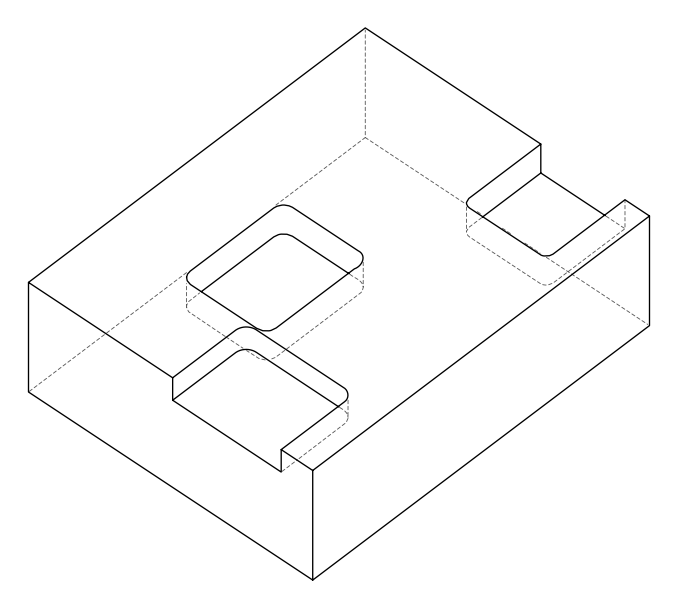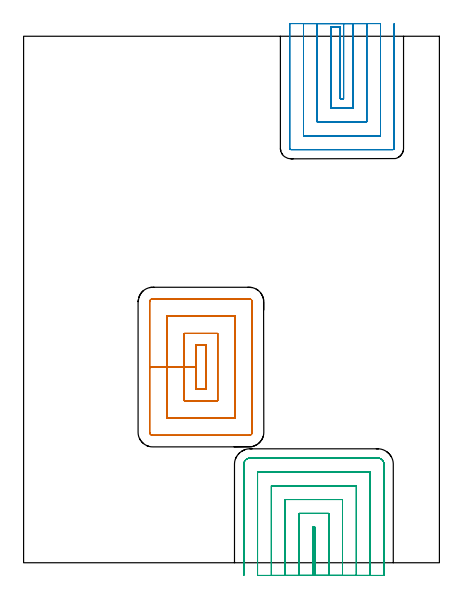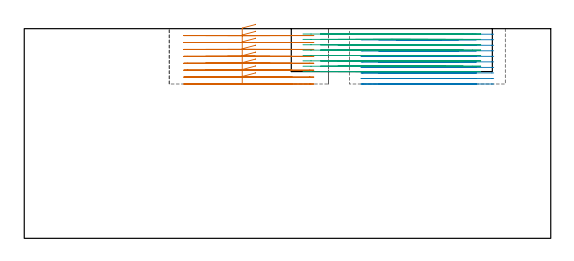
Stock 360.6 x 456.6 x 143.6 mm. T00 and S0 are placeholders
(PLAN: 3 operations, 1 tool changes, 76.2 min)
(1 MILL_RECTANGULAR_POCKET | POCKET_RECTANGULAR_STRAIGHT | UGT0201_094 | Follow Part, ap 5, ae 75% | 17.25 min | 566623 mm3)
(2 MILL_SLOT | SLOT_PARTIAL_RECTANGULAR | NXT0201_012 | Follow Part, ap 4, ae 75% | 28.78 min | 428927 mm3)
(3 MILL_SLOT_1 | SLOT_PARTIAL_RECTANGULAR_1 | NXT0201_012 | Follow Part, ap 4, ae 75% | 30.13 min | 397636 mm3)
(TOOL UGT0201_094 | End mill 20 mm | D20 FL38 Z4)
(TOOL NXT0201_012 | ENDMILL 16mm [2P460-1600-NA 1630] | D16 FL38 Z6)
(OP 1 MILL_RECTANGULAR_POCKET)
G17 G21 G94 G90
T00 M6
G54
G17 G0 G90 X158.3 Y188.223 S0 M3
G43 Z153.6 H0
Z146.6
G94 G1 Y188.9 Z146.419 F250.
X149.3 Z144.007
Y169.7 Z138.862
Y150.5 F500.
X158.3
Y188.9
X149.3
Y169.7
X139.3
Y140.5
X168.3
Y198.9
X139.3
Y169.7
X124.3
Y125.5
X183.3
Y213.9
X124.3
Y169.7
X109.3
Y113.2
G3 X112. Y110.5 R2.7
G1 X195.6
G3 X198.3 Y113.2 R2.7
G1 Y226.2
G3 X195.6 Y228.9 R2.7
G1 X112.
G3 X109.3 Y226.2 R2.7
G1 Y169.7
Y168.7
G0 X158.3 Y188.223 Z141.862
G1 Y188.9 Z141.681 F250.
X149.3 Z139.27
Y169.7 Z134.125
Y150.5 F500.
X158.3
Y188.9
X149.3
Y169.7
X139.3
Y140.5
X168.3
Y198.9
X139.3
Y169.7
X124.3
Y125.5
X183.3
Y213.9
X124.3
Y169.7
X109.3
Y113.2
G3 X112. Y110.5 R2.7
G1 X195.6
G3 X198.3 Y113.2 R2.7
G1 Y226.2
G3 X195.6 Y228.9 R2.7
G1 X112.
G3 X109.3 Y226.2 R2.7
G1 Y169.7
Y168.7
G0 X158.3 Y188.223 Z137.125
G1 Y188.9 Z136.944 F250.
X149.3 Z134.532
Y169.7 Z129.387
Y150.5 F500.
X158.3
Y188.9
X149.3
Y169.7
X139.3
Y140.5
X168.3
Y198.9
X139.3
Y169.7
X124.3
Y125.5
X183.3
Y213.9
X124.3
Y169.7
X109.3
Y113.2
G3 X112. Y110.5 R2.7
G1 X195.6
G3 X198.3 Y113.2 R2.7
G1 Y226.2
G3 X195.6 Y228.9 R2.7
G1 X112.
G3 X109.3 Y226.2 R2.7
G1 Y169.7
Y168.7
G0 X158.3 Y188.223 Z132.387
G1 Y188.9 Z132.206 F250.
X149.3 Z129.795
Y169.7 Z124.65
Y150.5 F500.
X158.3
Y188.9
X149.3
Y169.7
X139.3
Y140.5
X168.3
Y198.9
X139.3
Y169.7
X124.3
Y125.5
X183.3
Y213.9
X124.3
Y169.7
X109.3
Y113.2
G3 X112. Y110.5 R2.7
G1 X195.6
G3 X198.3 Y113.2 R2.7
G1 Y226.2
G3 X195.6 Y228.9 R2.7
G1 X112.
G3 X109.3 Y226.2 R2.7
G1 Y169.7
Y168.7
G0 X158.3 Y188.223 Z127.65
G1 Y188.9 Z127.469 F250.
X149.3 Z125.057
Y169.7 Z119.912
Y150.5 F500.
X158.3
Y188.9
X149.3
Y169.7
X139.3
Y140.5
X168.3
Y198.9
X139.3
Y169.7
X124.3
Y125.5
X183.3
Y213.9
X124.3
Y169.7
X109.3
Y113.2
G3 X112. Y110.5 R2.7
G1 X195.6
G3 X198.3 Y113.2 R2.7
G1 Y226.2
G3 X195.6 Y228.9 R2.7
G1 X112.
G3 X109.3 Y226.2 R2.7
G1 Y169.7
Y168.7
G0 X158.3 Y188.223 Z122.912
G1 Y188.9 Z122.731 F250.
X149.3 Z120.32
Y169.7 Z115.175
Y150.5 F500.
X158.3
Y188.9
X149.3
Y169.7
X139.3
Y140.5
X168.3
Y198.9
X139.3
Y169.7
X124.3
Y125.5
X183.3
Y213.9
X124.3
Y169.7
X109.3
Y113.2
G3 X112. Y110.5 R2.7
G1 X195.6
G3 X198.3 Y113.2 R2.7
G1 Y226.2
G3 X195.6 Y228.9 R2.7
G1 X112.
G3 X109.3 Y226.2 R2.7
G1 Y169.7
Y168.7
G0 X158.3 Y188.223 Z118.175
G1 Y188.9 Z117.994 F250.
X149.3 Z115.582
Y169.7 Z110.437
Y150.5 F500.
X158.3
Y188.9
X149.3
Y169.7
X139.3
Y140.5
X168.3
Y198.9
X139.3
Y169.7
X124.3
Y125.5
X183.3
Y213.9
X124.3
Y169.7
X109.3
Y113.2
G3 X112. Y110.5 R2.7
G1 X195.6
G3 X198.3 Y113.2 R2.7
G1 Y226.2
G3 X195.6 Y228.9 R2.7
G1 X112.
G3 X109.3 Y226.2 R2.7
G1 Y169.7
Y168.7
G0 X158.3 Y188.223 Z113.437
G1 Y188.9 Z113.256 F250.
X149.3 Z110.845
Y169.7 Z105.7
Y150.5 F500.
X158.3
Y188.9
X149.3
Y169.7
X139.3
Y140.5
X168.3
Y198.9
X139.3
Y169.7
X124.3
Y125.5
X183.3
Y213.9
X124.3
Y169.7
X109.3
Y113.2
G3 X112. Y110.5 R2.7
G1 X195.6
G3 X198.3 Y113.2 R2.7
G1 Y226.2
G3 X195.6 Y228.9 R2.7
G1 X112.
G3 X109.3 Y226.2 R2.7
G1 Y169.7
Y168.7
G0 Z153.6
M5
M2
(OP 2 MILL_SLOT)
G17 G21 G94 G90
T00 M6
G54
G17 G0 G90 X277.5 Y467.6 S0 M3
G43 Z153.6 H1
Z139.81
G94 G1 Y464.6 F250.
Y402.3 F500.
X274.7
Y464.6
X266.7
Y394.3
X285.5
Y464.6
Y467.6 F250.
X254.7
Y464.6
Y382.3 F500.
X297.5
Y464.6
Y467.6 F250.
X242.7
Y464.6
Y370.3 F500.
X309.5
Y464.6
Y467.6 F250.
X230.7
Y464.6
Y359.5 F500.
G3 X231.9 Y358.3 R1.2
G1 X320.3
G3 X321.5 Y359.5 R1.2
G1 Y464.6
Y467.6 F250.
G0 X277.5 Z136.02
G1 Y464.6
Y402.3 F500.
X274.7
Y464.6
X266.7
Y394.3
X285.5
Y464.6
Y467.6 F250.
X254.7
Y464.6
Y382.3 F500.
X297.5
Y464.6
Y467.6 F250.
X242.7
Y464.6
Y370.3 F500.
X309.5
Y464.6
Y467.6 F250.
X230.7
Y464.6
Y359.5 F500.
G3 X231.9 Y358.3 R1.2
G1 X320.3
G3 X321.5 Y359.5 R1.2
G1 Y464.6
Y467.6 F250.
G0 X277.5 Z132.23
G1 Y464.6
Y402.3 F500.
X274.7
Y464.6
X266.7
Y394.3
X285.5
Y464.6
Y467.6 F250.
X254.7
Y464.6
Y382.3 F500.
X297.5
Y464.6
Y467.6 F250.
X242.7
Y464.6
Y370.3 F500.
X309.5
Y464.6
Y467.6 F250.
X230.7
Y464.6
Y359.5 F500.
G3 X231.9 Y358.3 R1.2
G1 X320.3
G3 X321.5 Y359.5 R1.2
G1 Y464.6
Y467.6 F250.
G0 X277.5 Z128.44
G1 Y464.6
Y402.3 F500.
X274.7
Y464.6
X266.7
Y394.3
X285.5
Y464.6
Y467.6 F250.
X254.7
Y464.6
Y382.3 F500.
X297.5
Y464.6
Y467.6 F250.
X242.7
Y464.6
Y370.3 F500.
X309.5
Y464.6
Y467.6 F250.
X230.7
Y464.6
Y359.5 F500.
G3 X231.9 Y358.3 R1.2
G1 X320.3
G3 X321.5 Y359.5 R1.2
G1 Y464.6
Y467.6 F250.
G0 X277.5 Z124.65
G1 Y464.6
Y402.3 F500.
X274.7
Y464.6
X266.7
Y394.3
X285.5
Y464.6
Y467.6 F250.
X254.7
Y464.6
Y382.3 F500.
X297.5
Y464.6
Y467.6 F250.
X242.7
Y464.6
Y370.3 F500.
X309.5
Y464.6
Y467.6 F250.
X230.7
Y464.6
Y359.5 F500.
G3 X231.9 Y358.3 R1.2
G1 X320.3
G3 X321.5 Y359.5 R1.2
G1 Y464.6
Y467.6 F250.
G0 X277.5 Z120.86
G1 Y464.6
Y402.3 F500.
X274.7
Y464.6
X266.7
Y394.3
X285.5
Y464.6
Y467.6 F250.
X254.7
Y464.6
Y382.3 F500.
X297.5
Y464.6
Y467.6 F250.
X242.7
Y464.6
Y370.3 F500.
X309.5
Y464.6
Y467.6 F250.
X230.7
Y464.6
Y359.5 F500.
G3 X231.9 Y358.3 R1.2
G1 X320.3
G3 X321.5 Y359.5 R1.2
G1 Y464.6
Y467.6 F250.
G0 X277.5 Z117.07
G1 Y464.6
Y402.3 F500.
X274.7
Y464.6
X266.7
Y394.3
X285.5
Y464.6
Y467.6 F250.
X254.7
Y464.6
Y382.3 F500.
X297.5
Y464.6
Y467.6 F250.
X242.7
Y464.6
Y370.3 F500.
X309.5
Y464.6
Y467.6 F250.
X230.7
Y464.6
Y359.5 F500.
G3 X231.9 Y358.3 R1.2
G1 X320.3
G3 X321.5 Y359.5 R1.2
G1 Y464.6
Y467.6 F250.
G0 X277.5 Z113.28
G1 Y464.6
Y402.3 F500.
X274.7
Y464.6
X266.7
Y394.3
X285.5
Y464.6
Y467.6 F250.
X254.7
Y464.6
Y382.3 F500.
X297.5
Y464.6
Y467.6 F250.
X242.7
Y464.6
Y370.3 F500.
X309.5
Y464.6
Y467.6 F250.
X230.7
Y464.6
Y359.5 F500.
G3 X231.9 Y358.3 R1.2
G1 X320.3
G3 X321.5 Y359.5 R1.2
G1 Y464.6
Y467.6 F250.
G0 X277.5 Z109.49
G1 Y464.6
Y402.3 F500.
X274.7
Y464.6
X266.7
Y394.3
X285.5
Y464.6
Y467.6 F250.
X254.7
Y464.6
Y382.3 F500.
X297.5
Y464.6
Y467.6 F250.
X242.7
Y464.6
Y370.3 F500.
X309.5
Y464.6
Y467.6 F250.
X230.7
Y464.6
Y359.5 F500.
G3 X231.9 Y358.3 R1.2
G1 X320.3
G3 X321.5 Y359.5 R1.2
G1 Y464.6
Y467.6 F250.
G0 X277.5 Z105.7
G1 Y464.6
Y402.3 F500.
X274.7
Y464.6
X266.7
Y394.3
X285.5
Y464.6
Y467.6 F250.
X254.7
Y464.6
Y382.3 F500.
X297.5
Y464.6
Y467.6 F250.
X242.7
Y464.6
Y370.3 F500.
X309.5
Y464.6
Y467.6 F250.
X230.7
Y464.6
Y359.5 F500.
G3 X231.9 Y358.3 R1.2
G1 X320.3
G3 X321.5 Y359.5 R1.2
G1 Y464.6
Y467.6 F250.
G0 Z153.6
M5
M2
(OP 3 MILL_SLOT_1)
G17 G21 G94 G90
T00 M6
G54
G17 G0 G90 X252.6 Y-11. S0 M3
G43 Z153.6 H1
Z139.925
G94 G1 Y-8. F250.
Y30.8 F500.
X250.9
Y-8.
Y-11. F250.
X264.6
Y-8.
Y42.8 F500.
X238.9
Y-8.
Y-11. F250.
X276.6
Y-8.
Y54.8 F500.
X226.9
Y-8.
Y-11. F250.
X288.6
Y-8.
Y66.8 F500.
X214.9
Y-8.
Y-11. F250.
X300.6
Y-8.
Y78.8 F500.
X202.9
Y-8.
Y-11. F250.
X312.6
Y-8.
Y85.3 F500.
G3 X307.1 Y90.8 R5.5
G1 X196.4
G3 X190.9 Y85.3 R5.5
G1 Y-8.
Y-11. F250.
G0 X252.6 Z136.25
G1 Y-8.
Y30.8 F500.
X250.9
Y-8.
Y-11. F250.
X264.6
Y-8.
Y42.8 F500.
X238.9
Y-8.
Y-11. F250.
X276.6
Y-8.
Y54.8 F500.
X226.9
Y-8.
Y-11. F250.
X288.6
Y-8.
Y66.8 F500.
X214.9
Y-8.
Y-11. F250.
X300.6
Y-8.
Y78.8 F500.
X202.9
Y-8.
Y-11. F250.
X312.6
Y-8.
Y85.3 F500.
G3 X307.1 Y90.8 R5.5
G1 X196.4
G3 X190.9 Y85.3 R5.5
G1 Y-8.
Y-11. F250.
G0 X252.6 Z132.575
G1 Y-8.
Y30.8 F500.
X250.9
Y-8.
Y-11. F250.
X264.6
Y-8.
Y42.8 F500.
X238.9
Y-8.
Y-11. F250.
X276.6
Y-8.
Y54.8 F500.
X226.9
Y-8.
Y-11. F250.
X288.6
Y-8.
Y66.8 F500.
X214.9
Y-8.
Y-11. F250.
X300.6
Y-8.
Y78.8 F500.
X202.9
Y-8.
Y-11. F250.
X312.6
Y-8.
Y85.3 F500.
G3 X307.1 Y90.8 R5.5
G1 X196.4
G3 X190.9 Y85.3 R5.5
G1 Y-8.
Y-11. F250.
G0 X252.6 Z128.9
G1 Y-8.
Y30.8 F500.
X250.9
Y-8.
Y-11. F250.
X264.6
Y-8.
Y42.8 F500.
X238.9
Y-8.
Y-11. F250.
X276.6
Y-8.
Y54.8 F500.
X226.9
Y-8.
Y-11. F250.
X288.6
Y-8.
Y66.8 F500.
X214.9
Y-8.
Y-11. F250.
X300.6
Y-8.
Y78.8 F500.
X202.9
Y-8.
Y-11. F250.
X312.6
Y-8.
Y85.3 F500.
G3 X307.1 Y90.8 R5.5
G1 X196.4
G3 X190.9 Y85.3 R5.5
G1 Y-8.
Y-11. F250.
G0 X252.6 Z125.225
G1 Y-8.
Y30.8 F500.
X250.9
Y-8.
Y-11. F250.
X264.6
Y-8.
Y42.8 F500.
X238.9
Y-8.
Y-11. F250.
X276.6
Y-8.
Y54.8 F500.
X226.9
Y-8.
Y-11. F250.
X288.6
Y-8.
Y66.8 F500.
X214.9
Y-8.
Y-11. F250.
X300.6
Y-8.
Y78.8 F500.
X202.9
Y-8.
Y-11. F250.
X312.6
Y-8.
Y85.3 F500.
G3 X307.1 Y90.8 R5.5
G1 X196.4
G3 X190.9 Y85.3 R5.5
G1 Y-8.
Y-11. F250.
G0 X252.6 Z121.55
G1 Y-8.
Y30.8 F500.
X250.9
Y-8.
Y-11. F250.
X264.6
Y-8.
Y42.8 F500.
X238.9
Y-8.
Y-11. F250.
X276.6
Y-8.
Y54.8 F500.
X226.9
Y-8.
Y-11. F250.
X288.6
Y-8.
Y66.8 F500.
X214.9
Y-8.
Y-11. F250.
X300.6
Y-8.
Y78.8 F500.
X202.9
Y-8.
Y-11. F250.
X312.6
Y-8.
Y85.3 F500.
G3 X307.1 Y90.8 R5.5
G1 X196.4
G3 X190.9 Y85.3 R5.5
G1 Y-8.
Y-11. F250.
G0 X252.6 Z117.875
G1 Y-8.
Y30.8 F500.
X250.9
Y-8.
Y-11. F250.
X264.6
Y-8.
Y42.8 F500.
X238.9
Y-8.
Y-11. F250.
X276.6
Y-8.
Y54.8 F500.
X226.9
Y-8.
Y-11. F250.
X288.6
Y-8.
Y66.8 F500.
X214.9
Y-8.
Y-11. F250.
X300.6
Y-8.
Y78.8 F500.
X202.9
Y-8.
Y-11. F250.
X312.6
Y-8.
Y85.3 F500.
G3 X307.1 Y90.8 R5.5
G1 X196.4
G3 X190.9 Y85.3 R5.5
G1 Y-8.
Y-11. F250.
G0 X252.6 Z114.2
G1 Y-8.
Y30.8 F500.
X250.9
Y-8.
Y-11. F250.
X264.6
Y-8.
Y42.8 F500.
X238.9
Y-8.
Y-11. F250.
X276.6
Y-8.
Y54.8 F500.
X226.9
Y-8.
Y-11. F250.
X288.6
Y-8.
Y66.8 F500.
X214.9
Y-8.
Y-11. F250.
X300.6
Y-8.
Y78.8 F500.
X202.9
Y-8.
Y-11. F250.
X312.6
Y-8.
Y85.3 F500.
G3 X307.1 Y90.8 R5.5
G1 X196.4
G3 X190.9 Y85.3 R5.5
G1 Y-8.
Y-11. F250.
G0 Z153.6
M5
M2
